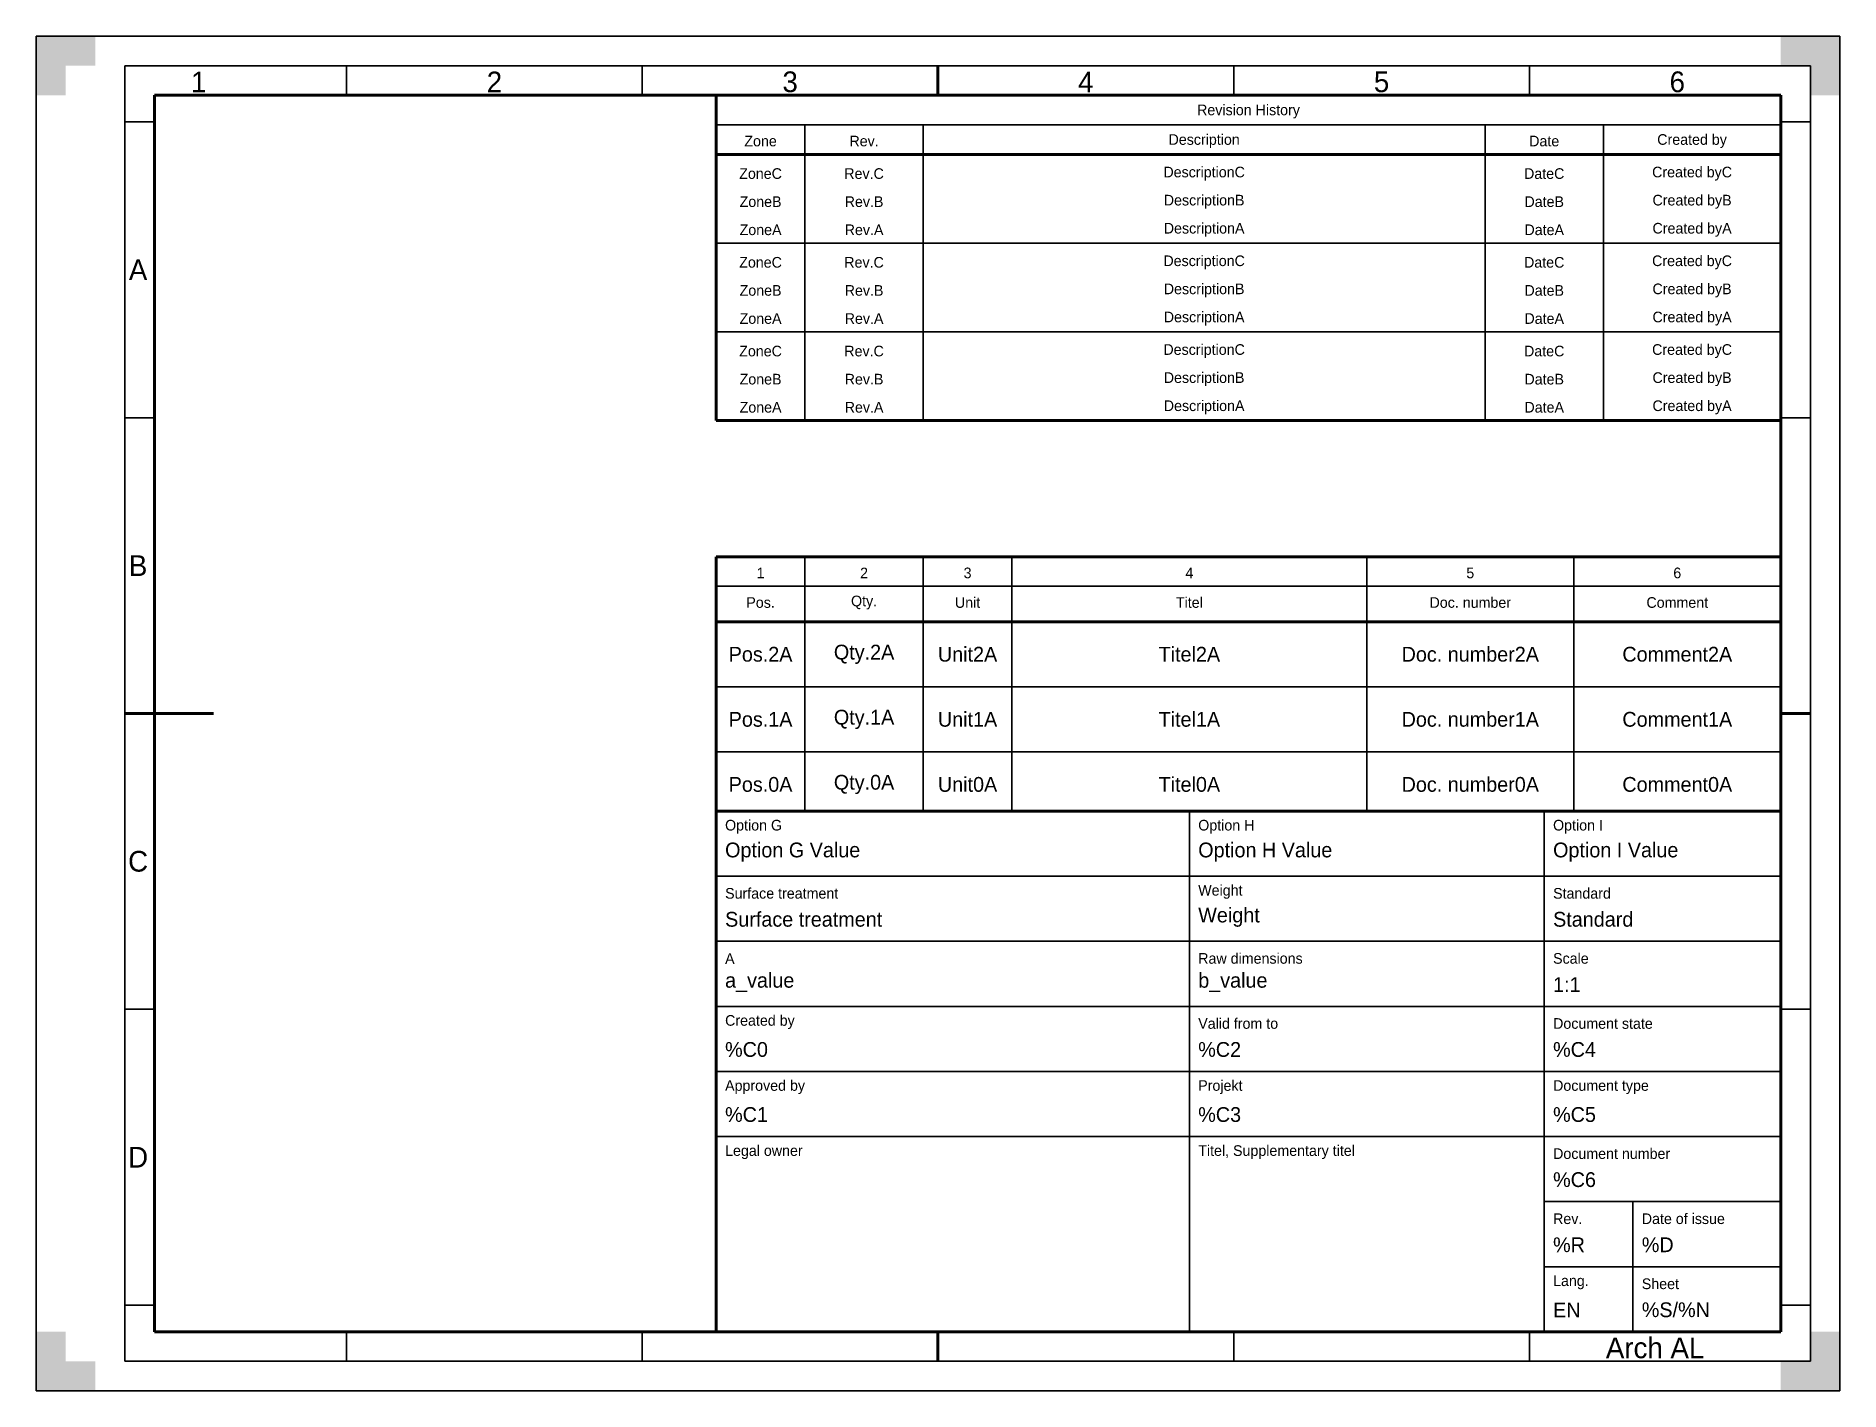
# Model space of a CAD drawing. Header units: millimetres. Extents: x 0 to 305, y 0 to 229.
import ezdxf

# ---------------------------------------------------------------- set-up
doc = ezdxf.new("R2010")
doc.units = ezdxf.units.MM

msp = doc.modelspace()

# ---------------------------------------------------------------- hatches: boundary and pattern name
for points in [[(0, 229), (10, 229), (10, 224), (5, 224), (5, 219), (0, 219), (0, 229)], [(305, 229), (295, 229), (295, 224), (300, 224), (300, 219), (305, 219), (305, 229)], [(0, 0), (10, 0), (10, 5), (5, 5), (5, 10), (0, 10), (0, 0)], [(305, 0), (295, 0), (295, 5), (300, 5), (300, 10), (305, 10), (305, 0)]]:
    msp.add_hatch(color=7).paths.add_polyline_path(points)

# ---------------------------------------------------------------- linework, layer by layer
at = {"color": 7, "lineweight": 35}
for p, q in [((0, 229), (0, 0)), ((305, 229), (0, 229)), ((305, 0), (305, 229)), ((15, 224), (15, 5)), ((300, 224), (15, 224)), ((52.5, 224), (52.5, 219)), ((102.5, 224), (102.5, 219)), ((202.5, 224), (202.5, 219)), ((252.5, 224), (252.5, 219)), ((300, 5), (300, 224)), ((15, 214.5), (20, 214.5)), ((115, 214), (295, 214)), ((130, 214), (130, 164)), ((150, 214), (150, 164)), ((245, 214), (245, 164)), ((265, 214), (265, 164)), ((300, 214.5), (295, 214.5)), ((115, 209), (295, 209)), ((115, 194), (295, 194)), ((115, 179), (295, 179)), ((15, 164.5), (20, 164.5)), ((300, 164.5), (295, 164.5)), ((130, 141), (130, 98)), ((150, 141), (150, 98)), ((165, 141), (165, 98)), ((225, 141), (225, 98)), ((260, 141), (260, 98)), ((115, 136), (295, 136)), ((115, 119), (295, 119)), ((115, 108), (295, 108)), ((195, 10), (195, 98)), ((255, 10), (255, 98)), ((295, 87), (115, 87)), ((295, 76), (115, 76)), ((15, 64.5), (20, 64.5)), ((295, 65), (115, 65)), ((300, 64.5), (295, 64.5)), ((295, 54), (115, 54)), ((295, 43), (115, 43)), ((295, 32), (255, 32)), ((270, 10), (270, 32)), ((295, 21), (255, 21)), ((15, 14.5), (20, 14.5)), ((300, 14.5), (295, 14.5)), ((52.5, 5), (52.5, 10)), ((102.5, 5), (102.5, 10)), ((202.5, 5), (202.5, 10)), ((252.5, 5), (252.5, 10)), ((15, 5), (300, 5)), ((0, 0), (305, 0))]:
    msp.add_line(p, q, dxfattribs=at)
at = {"color": 7, "lineweight": 70}
for p, q in [((152.5, 224), (152.5, 219)), ((20, 219), (20, 10)), ((295, 219), (20, 219)), ((115, 219), (115, 164)), ((295, 219), (115, 219)), ((295, 10), (295, 219)), ((295, 164), (295, 219)), ((115, 209), (295, 209)), ((115, 164), (295, 164)), ((115, 141), (115, 98)), ((295, 141), (115, 141)), ((295, 98), (295, 141)), ((115, 130), (295, 130)), ((15, 114.5), (30, 114.5)), ((300, 114.5), (295, 114.5)), ((115, 98), (115, 10)), ((295, 98), (115, 98)), ((115, 98), (295, 98)), ((295, 10), (295, 98)), ((20, 10), (295, 10)), ((115, 10), (295, 10)), ((152.5, 5), (152.5, 10))]:
    msp.add_line(p, q, dxfattribs=at)

# ---------------------------------------------------------------- texts
at = {"color": 7, "lineweight": 35}
for s, insert, char_height, attachment_point in [('1', (27.5, 221.25), 3.5, 5), ('2', (77.5, 221.25), 3.5, 5), ('3', (127.5, 221.25), 3.5, 5), ('4', (177.5, 221.25), 3.5, 5), ('5', (227.5, 221.25), 3.5, 5), ('6', (277.5, 221.25), 3.5, 5), ('Revision History', (205, 216.25), 1.8, 5), ('Zone', (122.5, 211.25), 1.8, 5), ('Rev.', (140, 211.25), 1.8, 5), ('Description', (197.5, 211.25), 1.8, 5), ('Date', (255, 211.25), 1.8, 5), ('Created by', (280, 211.25), 1.8, 5), ('ZoneC', (122.5, 205.75), 1.8, 5), ('Rev.C', (140, 205.75), 1.8, 5), ('DescriptionC', (197.5, 205.75), 1.8, 5), ('DateC', (255, 205.75), 1.8, 5), ('Created byC', (280, 205.75), 1.8, 5), ('ZoneB', (122.5, 201), 1.8, 5), ('Rev.B', (140, 201), 1.8, 5), ('DescriptionB', (197.5, 201), 1.8, 5), ('DateB', (255, 201), 1.8, 5), ('Created byB', (280, 201), 1.8, 5), ('ZoneA', (122.5, 196.25), 1.8, 5), ('Rev.A', (140, 196.25), 1.8, 5), ('DescriptionA', (197.5, 196.25), 1.8, 5), ('DateA', (255, 196.25), 1.8, 5), ('Created byA', (280, 196.25), 1.8, 5), ('A', (17.25, 189.5), 3.5, 5), ('ZoneC', (122.5, 190.75), 1.8, 5), ('Rev.C', (140, 190.75), 1.8, 5), ('DescriptionC', (197.5, 190.75), 1.8, 5), ('DateC', (255, 190.75), 1.8, 5), ('Created byC', (280, 190.75), 1.8, 5), ('ZoneB', (122.5, 186), 1.8, 5), ('Rev.B', (140, 186), 1.8, 5), ('DescriptionB', (197.5, 186), 1.8, 5), ('DateB', (255, 186), 1.8, 5), ('Created byB', (280, 186), 1.8, 5), ('ZoneA', (122.5, 181.25), 1.8, 5), ('Rev.A', (140, 181.25), 1.8, 5), ('DescriptionA', (197.5, 181.25), 1.8, 5), ('DateA', (255, 181.25), 1.8, 5), ('Created byA', (280, 181.25), 1.8, 5), ('DescriptionC', (197.5, 175.75), 1.8, 5), ('Created byC', (280, 175.75), 1.8, 5), ('ZoneC', (122.5, 175.75), 1.8, 5), ('Rev.C', (140, 175.75), 1.8, 5), ('DateC', (255, 175.75), 1.8, 5), ('ZoneB', (122.5, 171), 1.8, 5), ('Rev.B', (140, 171), 1.8, 5), ('DescriptionB', (197.5, 171), 1.8, 5), ('DateB', (255, 171), 1.8, 5), ('Created byB', (280, 171), 1.8, 5), ('ZoneA', (122.5, 166.25), 1.8, 5), ('Rev.A', (140, 166.25), 1.8, 5), ('DescriptionA', (197.5, 166.25), 1.8, 5), ('DateA', (255, 166.25), 1.8, 5), ('Created byA', (280, 166.25), 1.8, 5), ('B', (17.25, 139.5), 3.5, 5), ('1', (122.5, 138.25), 1.8, 5), ('2', (140, 138.25), 1.8, 5), ('3', (157.5, 138.25), 1.8, 5), ('4', (195, 138.25), 1.8, 5), ('5', (242.5, 138.25), 1.8, 5), ('6', (277.5, 138.25), 1.8, 5), ('Qty.', (140, 133.25), 1.8, 5), ('Unit', (157.5, 133.25), 1.8, 5), ('Titel', (195, 133.25), 1.8, 5), ('Doc. number', (242.5, 133.25), 1.8, 5), ('Pos.', (122.5, 133.25), 1.8, 5), ('Comment', (277.5, 133.25), 1.8, 5), ('Pos.2A', (122.5, 124.5), 2.5, 5), ('Qty.2A', (140, 124.5), 2.5, 5), ('Unit2A', (157.5, 124.5), 2.5, 5), ('Titel2A', (195, 124.5), 2.5, 5), ('Doc. number2A', (242.5, 124.5), 2.5, 5), ('Comment2A', (277.5, 124.5), 2.5, 5), ('Pos.1A', (122.5, 113.5), 2.5, 5), ('Qty.1A', (140, 113.5), 2.5, 5), ('Unit1A', (157.5, 113.5), 2.5, 5), ('Titel1A', (195, 113.5), 2.5, 5), ('Doc. number1A', (242.5, 113.5), 2.5, 5), ('Comment1A', (277.5, 113.5), 2.5, 5), ('Pos.0A', (122.5, 102.5), 2.5, 5), ('Qty.0A', (140, 102.5), 2.5, 5), ('Unit0A', (157.5, 102.5), 2.5, 5), ('Titel0A', (195, 102.5), 2.5, 5), ('Doc. number0A', (242.5, 102.5), 2.5, 5), ('Comment0A', (277.5, 102.5), 2.5, 5), ('Option G', (116.5, 94.18), 1.8, 7), ('Option H', (196.5, 94.18), 1.8, 7), ('Option I', (256.5, 94.18), 1.8, 7), ('Option G Value', (116.5, 89.43), 2.5, 7), ('Option H Value', (196.5, 89.43), 2.5, 7), ('Option I Value', (256.5, 89.43), 2.5, 7), ('C', (17.25, 89.5), 3.5, 5), ('Weight', (196.5, 83.18), 1.8, 7), ('Surface treatment', (116.5, 83.18), 1.8, 7), ('Standard', (256.5, 83.18), 1.8, 7), ('Surface treatment', (116.5, 78.43), 2.5, 7), ('Weight', (196.5, 78.43), 2.5, 7), ('Standard', (256.5, 78.43), 2.5, 7), ('A', (116.5, 72.18), 1.8, 7), ('Raw dimensions', (196.5, 72.18), 1.8, 7), ('Scale', (256.5, 72.18), 1.8, 7), ('a_value', (116.5, 67.43), 2.5, 7), ('b_value', (196.5, 67.43), 2.5, 7), ('1:1', (256.5, 67.43), 2.5, 7), ('Created by', (116.5, 61.18), 1.8, 7), ('Valid from to', (196.5, 61.18), 1.8, 7), ('Document state', (256.5, 61.18), 1.8, 7), ('%C0', (116.5, 56.43), 2.5, 7), ('%C2', (196.5, 56.43), 2.5, 7), ('%C4', (256.5, 56.43), 2.5, 7), ('Approved by', (116.5, 50.18), 1.8, 7), ('Projekt', (196.5, 50.18), 1.8, 7), ('Document type', (256.5, 50.18), 1.8, 7), ('%C1', (116.5, 45.43), 2.5, 7), ('%C3', (196.5, 45.43), 2.5, 7), ('%C5', (256.5, 45.43), 2.5, 7), ('D', (17.25, 39.5), 3.5, 5), ('Legal owner', (116.5, 39.18), 1.8, 7), ('Titel, Supplementary titel', (196.5, 39.18), 1.8, 7), ('Document number', (256.5, 39.18), 1.8, 7), ('%C6', (256.5, 34.43), 2.5, 7), ('Rev.', (256.5, 28.18), 1.8, 7), ('Date of issue', (271.5, 28.18), 1.8, 7), ('%R', (256.5, 23.43), 2.5, 7), ('%D', (271.5, 23.43), 2.5, 7), ('Lang.', (256.5, 17.18), 1.8, 7), ('Sheet', (271.5, 17.18), 1.8, 7), ('EN', (256.5, 12.43), 2.5, 7), ('%S/%N', (271.5, 12.43), 2.5, 7), ('Arch AL', (273.75, 7.25), 3.5, 5)]:
    msp.add_mtext(s, dxfattribs=dict(at, insert=insert, char_height=char_height, attachment_point=attachment_point))

doc.saveas('drawing.dxf')
